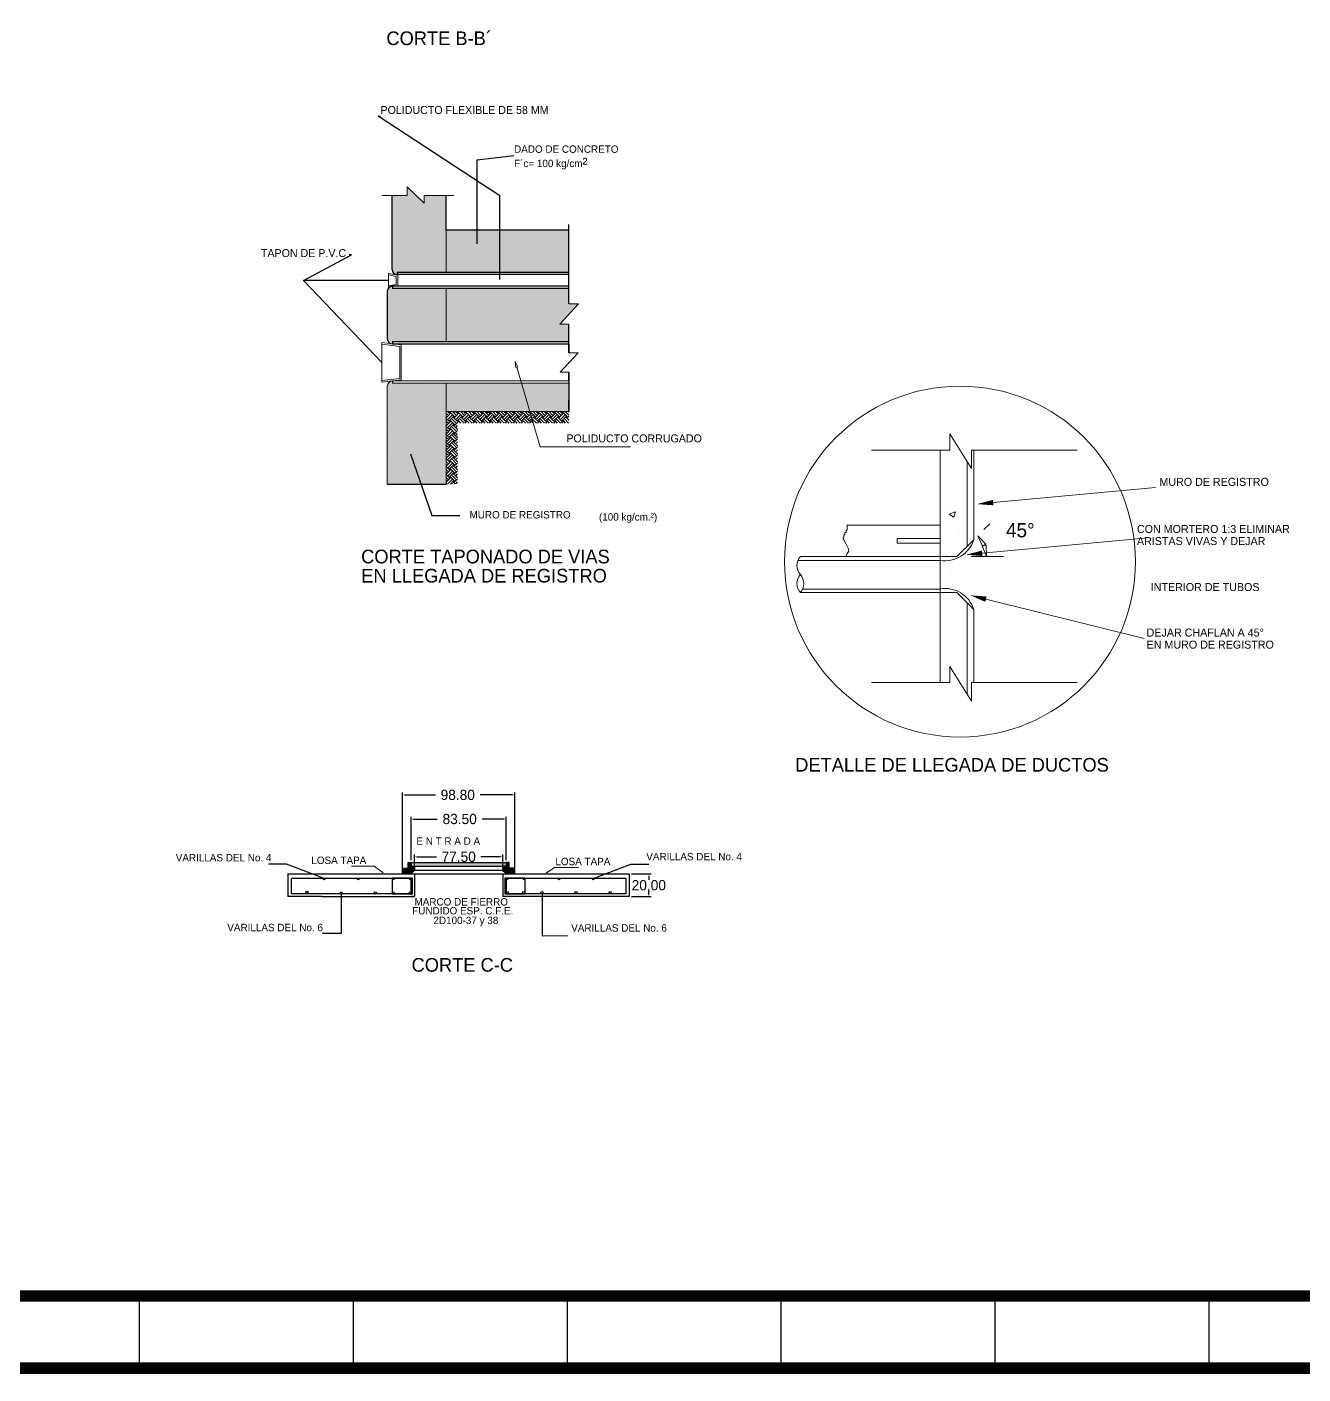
# Model space of a CAD drawing. Header units: centimetres. Extents: x 899 to 420531, y -5023 to 1299.
# Drawn here: x 16526 to 17648, y -2916 to -1732 of the extents above; entities that cross this region are included whole.
import ezdxf
from ezdxf.enums import TextEntityAlignment as Align

# ---------------------------------------------------------------- set-up
doc = ezdxf.new("R2010")
doc.units = ezdxf.units.CM
doc.header["$LTSCALE"] = 10
doc.header["$MEASUREMENT"] = 0
doc.layers.get('0').update_dxf_attribs({"linetype": 'CONTINUOUS'})
doc.layers.get('DEFPOINTS').update_dxf_attribs({"color": 2, "linetype": 'CONTINUOUS'})
for name, color, linetype in [('Dimensiones', 7, 'CONTINUOUS'), ('Ductos', 30, 'CONTINUOUS'), ('HERRAJE', 13, 'CONTINUOUS'), ('IND', 7, 'CONTINUOUS'), ('MARCO', 7, 'CONTINUOUS'), ('REGISTRO', 1, 'CONTINUOUS'), ('TAPA', 120, 'CONTINUOUS'), ('TEXTOS', 7, 'CONTINUOUS'), ('TIERRA', 32, 'CONTINUOUS'), ('VARILLAS', 30, 'CONTINUOUS')]:
    doc.layers.add(name, color=color, linetype=linetype)
doc.styles.get("Standard").update_dxf_attribs({"font": ''})
doc.styles.add('Zurich', font='')
doc.styles.get('Standard').set_extended_font_data('Zurich Ex BT')
doc.styles.get('Zurich').set_extended_font_data('Zurich Ex BT')
doc.dimstyles.get("Standard").update_dxf_attribs({"dimtxt": 9, "dimasz": 2, "dimexe": 2, "dimexo": 2, "dimgap": 0.09, "dimtad": 0, "dimtih": 1, "dimtoh": 1, "dimzin": 0, "dimdsep": 46, "dimtxsty": 'Standard', "dimcen": 0.09, "dimadec": 0, "dimazin": 0, "dimtfac": 1, "dimtofl": 0, "dimtmove": 0, "dimatfit": 3, "dimfxl": 0, "dimtolj": 1, "dimtzin": 0, "dimarcsym": 0})
pattern_1 = [(45, (16178.8873, -2618.6568), (-0.8838835, 0.8838835), []), (45, (16178.8873, -2618.0318), (-0.8838835, 0.8838835), [])]

# ---------------------------------------------------------------- blocks, each defined once
blk = doc.blocks.new('_ClosedBlank')
at = {"color": 0, "linetype": 'ByBlock', "lineweight": -2}
for p, q in [((-1, 0.17), (0, 0)), ((-1, 0.17), (-1, -0.17)), ((0, 0), (-1, -0.17))]:
    blk.add_line(p, q, dxfattribs=at)
blk = doc.blocks.new('*D81')
at = {"layer": 'DEFPOINTS', "color": 0}
for p in [(17055.6, -2476.4), (17055.6, -2496.4), (17072.7, -2496.4)]:
    blk.add_point(p, dxfattribs=at)
at = {"layer": 'Dimensiones', "color": 0, "lineweight": -2}
for p, q in [((17057.6, -2476.4), (17074.7, -2476.4)), ((17072.7, -2478.4), (17072.7, -2481.7)), ((17057.6, -2496.4), (17074.7, -2496.4)), ((17072.7, -2494.4), (17072.7, -2491))]:
    blk.add_line(p, q, dxfattribs=at)
at = {"layer": 'Dimensiones', "color": 0}
for points in [[(17072.4, -2478.4), (17073.1, -2478.4), (17072.7, -2476.4)], [(17072.4, -2494.4), (17073.1, -2494.4), (17072.7, -2496.4)]]:
    blk.add_solid(points, dxfattribs=at)
at = {"layer": 'Dimensiones', "color": 0, "insert": (17072.7, -2486.4), "char_height": 9, "attachment_point": 5}
blk.add_mtext('\\A1;20.00', dxfattribs=at)
blk = doc.blocks.new('*D82')
at = {"layer": 'DEFPOINTS', "color": 0}
for p in [(16944.3, -2461.4), (16866.8, -2473.4), (16944.3, -2473.4)]:
    blk.add_point(p, dxfattribs=at)
at = {"layer": 'Dimensiones', "color": 0, "lineweight": -2}
for p, q in [((16866.8, -2471.4), (16866.8, -2459.4)), ((16868.8, -2461.4), (16886, -2461.4)), ((16942.3, -2461.4), (16925.1, -2461.4)), ((16944.3, -2471.4), (16944.3, -2459.4))]:
    blk.add_line(p, q, dxfattribs=at)
at = {"layer": 'Dimensiones', "color": 0}
for points in [[(16868.8, -2461.1), (16868.8, -2461.7), (16866.8, -2461.4)], [(16942.3, -2461.1), (16942.3, -2461.7), (16944.3, -2461.4)]]:
    blk.add_solid(points, dxfattribs=at)
at = {"layer": 'Dimensiones', "color": 0, "insert": (16905.6, -2461.4), "char_height": 9, "attachment_point": 5}
blk.add_mtext('\\A1;77.50', dxfattribs=at)
blk = doc.blocks.new('*D83')
at = {"layer": 'DEFPOINTS', "color": 0}
for p in [(16947.3, -2428.2), (16863.8, -2466.4), (16947.3, -2466.4)]:
    blk.add_point(p, dxfattribs=at)
at = {"layer": 'Dimensiones', "color": 0, "lineweight": -2}
for p, q in [((16863.8, -2464.4), (16863.8, -2426.2)), ((16947.3, -2464.4), (16947.3, -2426.2)), ((16865.8, -2428.2), (16886.8, -2428.2)), ((16945.3, -2428.2), (16926.3, -2428.2))]:
    blk.add_line(p, q, dxfattribs=at)
at = {"layer": 'Dimensiones', "color": 0}
for points in [[(16865.8, -2427.8), (16865.8, -2428.5), (16863.8, -2428.2)], [(16945.3, -2427.8), (16945.3, -2428.5), (16947.3, -2428.2)]]:
    blk.add_solid(points, dxfattribs=at)
at = {"layer": 'Dimensiones', "color": 0, "insert": (16906.5, -2428.2), "char_height": 9, "attachment_point": 5}
blk.add_mtext('\\A1;83.50', dxfattribs=at)
blk = doc.blocks.new('*D84')
at = {"layer": 'DEFPOINTS', "color": 0}
for p in [(16955, -2407), (16856.2, -2476.4), (16955, -2476.4)]:
    blk.add_point(p, dxfattribs=at)
at = {"layer": 'Dimensiones', "color": 0, "lineweight": -2}
for p, q in [((16856.2, -2474.4), (16856.2, -2405)), ((16858.2, -2407), (16885.1, -2407)), ((16953, -2407), (16924.4, -2407)), ((16955, -2474.4), (16955, -2405))]:
    blk.add_line(p, q, dxfattribs=at)
at = {"layer": 'Dimensiones', "color": 0}
for points in [[(16858.2, -2406.7), (16858.2, -2407.3), (16856.2, -2407)], [(16953, -2406.7), (16953, -2407.3), (16955, -2407)]]:
    blk.add_solid(points, dxfattribs=at)
at = {"layer": 'Dimensiones', "color": 0, "insert": (16904.8, -2407), "char_height": 9, "attachment_point": 5}
blk.add_mtext('\\A1;98.80', dxfattribs=at)
blk = doc.blocks.new('Marco-Reg')
at = {"layer": 'MARCO', "linetype": 'Continuous'}
for p, q in [((16624.8, -2847.4), (16624.8, -2910.9)), ((16812.8, -2847.4), (16812.8, -2910.9)), ((17000.8, -2847.4), (17000.8, -2910.9)), ((17188.7, -2847.4), (17188.7, -2910.9)), ((17376.7, -2847.4), (17376.7, -2910.9)), ((17564.7, -2847.4), (17564.7, -2910.9))]:
    blk.add_line(p, q, dxfattribs=at)
at = {"layer": 'MARCO', "linetype": 'Continuous', "const_width": 10.2}
blk.add_lwpolyline([(19056, -2910.9), (19056, -368.5), (15126.9, -368.5), (15126.9, -2910.9)], close=True, dxfattribs=at)
blk.add_lwpolyline([(18135, -2847.4), (15126.9, -2847.4)], dxfattribs=at)

msp = doc.modelspace()

# ---------------------------------------------------------------- hatches: boundary and pattern name
at = {"layer": 'Dimensiones'}
h = msp.add_hatch(dxfattribs=at)
h.set_pattern_fill('AR-SAND', color=256, style=0)
h.set_pattern_definition([(37.5, (750.821, 462.6905), (-0.06299336, 1.92682377), [0, -1.52, 0, -1.7, 0, -1.625]), (7.5, (750.821, 462.6905), (1.7697767, 2.82214607), [0, -0.82, 0, -1.37, 0, -0.525]), (327.5, (749.591, 462.6905), (3.11414186, 0.00565905), [0, -0.5, 0, -1.8, 0, -2.35]), (317.5, (749.591, 462.6905), (3.0061266, 0.87767556), [0, -0.25, 0, -1.18, 0, -1.35])])
h.paths.add_polyline_path([(16847.046, -1945.121, 0.41421356), (16851.626, -1949.701), (16851.626, -1947.701), (16894.681, -1947.701), (16894.681, -1910.626), (16894.241, -1910.626), (16894.241, -1880.201), (16875.202, -1880.201), (16875.202, -1886.759), (16860.243, -1872.564), (16860.243, -1880.201), (16847.046, -1880.201)])
h.paths.add_polyline_path([(16842.906, -2005.984, 0.34305851), (16846.358, -2010.423), (16847.486, -2010.564), (16847.486, -2008.564), (16894.681, -2008.564), (16894.681, -1961.861), (16847.406, -1961.861), (16847.406, -1960.24), (16844.743, -1960.734, 0.23876884), (16842.906, -1964.361)])
h.paths.add_polyline_path([(16847.493, -2045.175), (16847.493, -2043.181), (16846.333, -2043.325, 0.34115206), (16842.906, -2047.763), (16842.906, -2133.738), (16894.681, -2133.738), (16894.681, -2045.175)])
h = msp.add_hatch(dxfattribs=at)
h.set_pattern_fill('AR-CONC', color=256, style=0)
h.set_pattern_definition([(50, (750.821, 462.6905), (7.1726018, -0.6275213), [0.75, -8.25]), (355, (750.821, 462.6905), (-1.3875133, 7.5219213), [0.6, -6.6]), (100.4514, (751.4186, 462.638), (5.7850938, 6.8943954), [0.637402, -7.011421]), (46.1842, (750.821, 464.6905), (10.6724105, -1.65519), [1.125, -12.375]), (96.6356, (751.71, 464.553), (9.346627, 9.741179), [0.956103, -10.51713]), (351.1842, (750.821, 464.69), (9.3466195, 9.741186), [0.9, -9.9]), (21, (751.821, 464.1905), (5.9690705, -4.026189), [0.75, -8.25]), (326, (751.821, 464.1905), (2.4331533, 7.2515005), [0.6, -6.6]), (71.4514, (752.318, 463.855), (8.4022263, 3.225305), [0.637402, -7.011421]), (37.5, (750.821, 462.6905), (0.12159855, 3.32893854), [0, -6.52, 0, -6.7, 0, -6.625]), (7.5, (750.821, 462.6905), (2.6306954, 3.9441171), [0, -3.82, 0, -6.37, 0, -2.525]), (327.5, (748.591, 462.6905), (5.33822436, -0.2255487), [0, -2.5, 0, -7.8, 0, -10.35]), (317.5, (747.591, 462.6905), (5.8318617, 1.0010498), [0, -3.25, 0, -5.18, 0, -7.35])])
h.paths.add_polyline_path([(16894.681, -1910.626), (16894.681, -1947.701), (17002.319, -1947.701), (17002.319, -1944.042), (17002.319, -1929.882), (17002.319, -1919.722), (17002.319, -1910.626)])
h.paths.add_polyline_path([(17002.319, -2008.564), (17002.319, -1993.135), (16994.402, -1993.135), (17010.933, -1975.401), (17002.319, -1975.401), (17002.319, -1961.861), (16894.681, -1961.861), (16894.681, -2008.564)])
h.paths.add_polyline_path([(16894.681, -2045.175), (16894.681, -2070.114), (16968.215, -2070.114), (16960.905, -2045.175)])
h.paths.add_polyline_path([(16960.905, -2045.175), (16968.215, -2070.114), (17002.319, -2070.114), (17002.319, -2060.114), (17002.319, -2056.654), (17002.319, -2045.175)])
at = {"layer": 'HERRAJE'}
h = msp.add_hatch(dxfattribs=at)
h.set_pattern_fill('STEEL', color=256, scale=10, style=0)
h.set_pattern_definition(pattern_1)
h.paths.add_polyline_path([(16861.17, -2471.365), (16856.17, -2471.365), (16856.17, -2476.365), (16863.32, -2476.365), (16866.82, -2473.365), (16866.82, -2469.565), (16863.82, -2469.565), (16863.82, -2466.365), (16861.17, -2466.365)])
h = msp.add_hatch(dxfattribs=at)
h.set_pattern_fill('STEEL', color=256, scale=10, style=0)
h.set_pattern_definition(pattern_1)
h.paths.add_polyline_path([(16949.97, -2471.365), (16949.97, -2466.365), (16947.32, -2466.365), (16947.32, -2469.565), (16944.32, -2469.565), (16944.32, -2473.365), (16947.82, -2476.365), (16954.97, -2476.365), (16954.97, -2471.365)])
at = {"layer": 'TAPA'}
h = msp.add_hatch(dxfattribs=at)
h.set_pattern_fill('DOTS', color=256, scale=10, style=0)
h.set_pattern_definition([(0, (15176.6128, -4523.6937), (0.3125, 0.625), [0, -0.625])])
h.paths.add_polyline_path([(16863.82, -2466.365), (16863.82, -2469.565), (16866.82, -2469.565), (16944.32, -2469.565), (16947.32, -2469.565), (16947.32, -2466.365)])
at = {"layer": 'TIERRA'}
h = msp.add_hatch(dxfattribs=at)
h.set_pattern_fill('EARTH', color=256, scale=20, angle=45, style=0)
h.set_pattern_definition([(45, (5986.9055, 495.8587), (4e-16, 7.0710678), [5, -5]), (45, (5985.5796, 497.1846), (4e-16, 7.0710678), [5, -5]), (45, (5984.254, 498.5104), (4e-16, 7.0710678), [5, -5]), (135, (5984.254, 499.3943), (-7.0710678, 9e-16), [5, -5]), (135, (5985.5796, 500.72), (-7.0710678, 9e-16), [5, -5]), (135, (5986.9055, 502.046), (-7.0710678, 9e-16), [5, -5])])
h.paths.add_polyline_path([(16904.681, -2080.114), (16932.586, -2080.114), (16931.188, -2071.19), (16930.112, -2070.114), (16894.681, -2070.114), (16894.681, -2133.738), (16904.681, -2133.738)])
h.paths.add_polyline_path([(16968.215, -2070.114), (16931.019, -2070.114), (16932.586, -2080.114), (16971.146, -2080.114)])
h.paths.add_polyline_path([(17002.319, -2070.114), (16968.215, -2070.114), (16971.146, -2080.114), (17002.319, -2080.114)])

# ---------------------------------------------------------------- linework, layer by layer
at = {"lineweight": 5}
for p, q in [((17356.168, -2103.857), (17356.168, -2120.211)), ((17375.259, -2150.064), (17517.835, -2136.889)), ((17335.898, -2156.706), (17335.898, -2156.706)), ((17336.765, -2160.326), (17342.311, -2158.197)), ((17336.765, -2160.326), (17340.705, -2162.983)), ((17340.706, -2162.983), (17342.312, -2158.197)), ((17348.994, -2166.282), (17348.994, -2166.282)), ((17345.458, -2178.137), (17345.458, -2178.137)), ((17365.709, -2194.596), (17508.286, -2181.42)), ((17246.042, -2196.875), (17245.412, -2197.504)), ((17247.066, -2194.828), (17246.042, -2196.875)), ((17338.935, -2209.744), (17338.935, -2209.744)), ((17346.734, -2229.249), (17346.734, -2229.249)), ((17368.943, -2234.972), (17507.911, -2269.461))]:
    msp.add_line(p, q, dxfattribs=at)
msp.add_circle((17346.167, -2201.898), 154.203, dxfattribs=at)
for points in [[(17375.04, -2147.698), (17375.478, -2152.431), (17361.063, -2151.376)], [(17365.491, -2192.23), (17365.928, -2196.962), (17351.513, -2195.908)], [(17369.515, -2232.666), (17368.371, -2237.278), (17355.106, -2231.538)]]:
    msp.add_solid(points, dxfattribs=at)
at = {"layer": 'Dimensiones', "lineweight": 5}
for p, q in [((17002.319, -1911.739), (17002.319, -1969.401)), ((17002.319, -1993.135), (17002.319, -2018.567))]:
    msp.add_line(p, q, dxfattribs=at)
at = {"layer": 'Ductos', "lineweight": 5}
for p, q in [((17245.017, -2178.451), (17243.993, -2178.451)), ((17243.993, -2178.451), (17243.993, -2180.498)), ((17246.042, -2176.404), (17245.017, -2176.404)), ((17245.017, -2176.404), (17245.017, -2178.451)), ((17247.066, -2174.357), (17246.042, -2174.357)), ((17246.042, -2174.357), (17246.042, -2176.404)), ((17247.066, -2169.751), (17247.066, -2174.357)), ((17328.611, -2169.782), (17247.066, -2169.782)), ((17367.139, -2173.827), (17372.326, -2168.639)), ((17243.993, -2180.498), (17243.481, -2180.498)), ((17243.481, -2180.498), (17243.481, -2182.545)), ((17243.481, -2182.545), (17243.993, -2182.545)), ((17243.993, -2182.545), (17245.017, -2184.592)), ((17245.017, -2184.592), (17246.042, -2186.639)), ((17246.042, -2186.639), (17248.09, -2190.733)), ((17328.611, -2181.663), (17290.989, -2181.663)), ((17290.989, -2181.663), (17290.989, -2185.623)), ((17290.989, -2185.623), (17328.611, -2185.623)), ((17343.462, -2197.504), (17358.313, -2182.653)), ((17328.611, -2200.838), (17203.777, -2200.838)), ((17328.611, -2197.504), (17205.844, -2197.504)), ((17248.602, -2192.781), (17247.066, -2194.828)), ((17248.09, -2190.733), (17248.602, -2192.781)), ((17328.611, -2197.504), (17343.462, -2197.504)), ((17205.844, -2229.185), (17328.611, -2229.185)), ((17207.802, -2226.108), (17328.611, -2226.108)), ((17328.611, -2229.185), (17343.462, -2229.185))]:
    msp.add_line(p, q, dxfattribs=at)
for centre, radius, start, end in [((17332.887, -2174.473), 26.709, 260.7874, 342.16708), ((17214.896, -2205.424), 12.028, 138.814075, 221.185925), ((17214.896, -2221.265), 12.028, 138.814075, 221.185925), ((17196.792, -2221.265), 12.028, 318.814075, 41.185925)]:
    msp.add_arc(centre, radius, start, end, dxfattribs=at)
at = {"layer": 'HERRAJE'}
for p, q in [((16863.82, -2466.365), (16947.32, -2466.365)), ((16866.82, -2469.565), (16944.32, -2469.565)), ((16944.32, -2473.365), (16866.82, -2473.365)), ((16863.32, -2476.365), (16947.82, -2476.365))]:
    msp.add_line(p, q, dxfattribs=at)
for points in [[(16856.17, -2471.365), (16861.17, -2471.365), (16861.17, -2466.365), (16863.82, -2466.365), (16863.82, -2469.565), (16866.82, -2469.565), (16866.82, -2473.365), (16863.32, -2476.365), (16856.17, -2476.365)], [(16947.32, -2466.365), (16947.32, -2469.565), (16944.32, -2469.565), (16944.32, -2473.365), (16947.82, -2476.365), (16954.97, -2476.365), (16954.97, -2471.365), (16949.97, -2471.365), (16949.97, -2466.365)]]:
    msp.add_lwpolyline(points, close=True, dxfattribs=at)
at = {"layer": 'IND', "lineweight": 5}
msp.add_line((17355.943, -2197.504), (17384.282, -2197.504), dxfattribs=at)
msp.add_arc((17343.462, -2197.504), 25.843, 22.278012, 22.721988, dxfattribs=at)
at = {"layer": 'REGISTRO', "lineweight": 5}
for p, q in [((16838.068, -1880.201), (16860.243, -1880.201)), ((16860.243, -1880.201), (16860.243, -1872.564)), ((16860.243, -1872.564), (16875.202, -1886.759)), ((16875.202, -1886.759), (16875.202, -1880.201)), ((16875.202, -1880.201), (16901.281, -1880.201)), ((16894.681, -1910.626), (16894.681, -1947.701)), ((16844.06, -1960.86), (16844.06, -1948.595)), ((16852.066, -1950.078), (16844.06, -1948.595)), ((16850.69, -1951.223), (16844.06, -1949.995)), ((16850.69, -1951.223), (16850.69, -1958.232)), ((16852.066, -1950.078), (16852.066, -1959.377)), ((16850.69, -1958.232), (16844.06, -1959.46)), ((16852.066, -1959.377), (16844.06, -1960.86)), ((16894.681, -1961.861), (16894.681, -2008.564)), ((17010.933, -1975.401), (16994.402, -1993.135)), ((17002.319, -1975.401), (17010.933, -1975.401)), ((16994.402, -1993.135), (17002.319, -1993.135)), ((16853.811, -2012.756), (16837.978, -2010.908)), ((16837.987, -2044.358), (16838.007, -2009.379)), ((16855.189, -2011.528), (16838, -2009.378)), ((16853.801, -2012.755), (16853.801, -2041)), ((16853.801, -2041.095), (16853.801, -2012.755)), ((16855.178, -2011.527), (16855.178, -2042.229)), ((17010.483, -2018.567), (16994.816, -2035.373)), ((17002.319, -2018.567), (17010.483, -2018.567)), ((16994.816, -2035.373), (17002.319, -2035.373)), ((16853.801, -2041), (16837.966, -2042.829)), ((16855.178, -2042.229), (16837.987, -2044.358)), ((16842.906, -2047.763), (16842.906, -2133.738)), ((16847.493, -2043.175), (17002.319, -2043.175)), ((16847.493, -2045.175), (17002.319, -2045.175)), ((16894.681, -2045.175), (16894.681, -2133.738)), ((16894.681, -2070.114), (17002.319, -2070.114)), ((17337.339, -2089.638), (17337.339, -2103.857)), ((17337.339, -2089.638), (17356.168, -2120.211)), ((17268.32, -2103.857), (17337.339, -2103.857)), ((17328.611, -2308.267), (17328.611, -2103.857)), ((17356.168, -2103.857), (17449.047, -2103.857)), ((17337.339, -2294.049), (17337.339, -2308.267)), ((17337.339, -2294.049), (17356.168, -2324.622)), ((17268.32, -2308.267), (17337.339, -2308.267)), ((17356.168, -2308.267), (17356.168, -2324.622)), ((17356.168, -2308.267), (17449.047, -2308.267))]:
    msp.add_line(p, q, dxfattribs=at)
at = {"layer": 'REGISTRO'}
for p, q in [((16847.046, -1945.121), (16847.046, -1880.206)), ((16894.241, -1880.206), (16894.241, -1910.626)), ((17002.319, -1919.722), (17002.319, -1905.562)), ((17002.319, -1910.626), (16894.241, -1910.626)), ((17002.319, -1929.882), (17002.319, -1919.722)), ((17002.319, -1944.042), (17002.319, -1929.882)), ((17002.319, -1947.701), (16851.626, -1947.701)), ((17002.319, -1949.701), (16851.626, -1949.701)), ((17002.319, -1975.401), (17002.319, -1944.042)), ((16842.906, -1964.361), (16842.906, -2005.984)), ((17002.319, -1959.861), (16847.406, -1959.861)), ((17002.319, -1961.861), (16847.406, -1961.861)), ((17002.319, -2009.815), (17002.319, -1993.135)), ((16847.486, -2008.564), (17002.319, -2008.564)), ((16847.486, -2010.564), (17002.319, -2010.564)), ((17002.319, -2018.567), (17002.319, -2009.815)), ((17002.319, -2043.175), (17002.319, -2035.373)), ((17002.319, -2043.175), (17002.319, -2056.654)), ((16842.906, -2133.738), (16894.681, -2133.738)), ((16755.57, -2476.365), (17055.57, -2476.365)), ((16755.57, -2476.365), (16755.57, -2496.365)), ((17055.57, -2476.365), (17055.57, -2496.365)), ((16785.57, -2496.365), (16755.57, -2496.365)), ((17055.57, -2496.365), (16944.32, -2496.365))]:
    msp.add_line(p, q, dxfattribs=at)
msp.add_lwpolyline([(16785.57, -2496.365), (16866.799, -2496.365)], dxfattribs=at)
for centre, radius, start, end in [((16851.626, -1945.121), 4.58, 180, 270), ((16847.406, -1964.361), 4.5, 90, 180), ((16847.486, -2005.984), 4.58, 180, 270)]:
    msp.add_arc(centre, radius, start, end, dxfattribs=at)
at = {"layer": 'REGISTRO', "lineweight": 5}
msp.add_arc((16847.493, -2047.763), 4.587, 90, 180, dxfattribs=at)
at = {"layer": 'TEXTOS'}
for p, q in [((16851.626, -1947.701), (16851.626, -1949.701)), ((16847.406, -1959.861), (16847.406, -1961.861)), ((16847.486, -2008.564), (16847.486, -2010.564)), ((17002.319, -2010.395), (17002.319, -2018.567)), ((17002.319, -2026.495), (17002.319, -2027.325)), ((17002.319, -2027.325), (17002.319, -2026.495)), ((17002.319, -2035.373), (17002.319, -2043.995)), ((16847.493, -2043.175), (16847.493, -2045.175)), ((16863.249, -2044.138), (16863.249, -2044.138)), ((16875.103, -2044.401), (16875.103, -2044.401)), ((16894.54, -2046.645), (16894.54, -2046.645)), ((16956.769, -2046.097), (16956.769, -2046.097)), ((16961.054, -2047.401), (16961.054, -2047.401)), ((16894.807, -2054.254), (16894.807, -2054.254)), ((16908.212, -2056.104), (16908.212, -2056.104)), ((16962.675, -2052.081), (16962.675, -2052.081)), ((16962.806, -2051.197), (16962.806, -2051.197)), ((16964.509, -2049.601), (16964.509, -2049.601)), ((17000.093, -2054.518), (17000.093, -2054.518)), ((17002.319, -2056.654), (17002.319, -2070.114)), ((17002.319, -2070.114), (17002.319, -2060.114)), ((16842.984, -2066.972), (16842.984, -2066.972)), ((16843.193, -2061.05), (16843.193, -2061.05)), ((16901.943, -2071.139), (16900.917, -2070.114)), ((16931.137, -2071.139), (16930.112, -2070.114)), ((16843.201, -2076.366), (16843.201, -2076.366)), ((17002.319, -2077.849), (17002.299, -2077.83)), ((16844.042, -2088.911), (16844.042, -2088.911)), ((16843.983, -2102.207), (16843.983, -2102.207)), ((16844.671, -2099.883), (16844.671, -2099.883)), ((16843.946, -2130.405), (16843.946, -2130.405)), ((16894.532, -2130.92), (16894.532, -2130.92)), ((16843.086, -2131.798), (16843.086, -2131.798)), ((16880.084, -2132.822), (16880.084, -2132.822)), ((16892.348, -2133.176), (16892.348, -2133.176))]:
    msp.add_line(p, q, dxfattribs=at)
at = {"layer": 'TEXTOS', "lineweight": 5}
for points in [[(16956.771, -2031.07), (16977.323, -2101.19), (17056.692, -2101.19)], [(16839.295, -2475.587), (16831.386, -2469.627), (16811.548, -2469.627)], [(16982.372, -2475.706), (16989.886, -2470.671), (17010.758, -2470.671)]]:
    msp.add_lwpolyline(points, dxfattribs=at)
at = {"layer": 'VARILLAS', "lineweight": 5}
for p, q in [((17358.313, -2182.653), (17358.313, -2103.857)), ((17352.373, -2188.593), (17352.373, -2114.049)), ((17343.462, -2229.185), (17358.313, -2244.036)), ((17352.373, -2318.459), (17352.373, -2238.096)), ((17358.313, -2308.267), (17358.313, -2244.036))]:
    msp.add_line(p, q, dxfattribs=at)
at = {"layer": 'VARILLAS'}
for p, q in [((16866.799, -2476.365), (16866.799, -2496.365)), ((16944.32, -2476.365), (16944.32, -2496.365)), ((16963.723, -2480.337), (16963.723, -2479.837)), ((16863.59, -2494.365), (16864.09, -2494.365)), ((16866.799, -2496.365), (16864.299, -2496.365))]:
    msp.add_line(p, q, dxfattribs=at)
for points in [[(16864.299, -2480.391), (16864.299, -2493.865), (16863.57, -2493.865), (16758.57, -2493.865), (16758.57, -2480.337)], [(16863.799, -2493.865), (16863.799, -2480.337), (16758.57, -2480.337)], [(16864.819, -2494.365), (16847.417, -2494.365), (16847.417, -2480.337), (16847.417, -2479.837), (16864.819, -2479.837), (16864.819, -2494.365)], [(16963.723, -2480.337), (16963.723, -2494.365), (16946.321, -2494.365), (16946.321, -2479.837), (16963.723, -2479.837)], [(17052.57, -2480.337), (17052.57, -2493.865), (16946.841, -2493.865), (16946.841, -2480.391)], [(17052.57, -2480.337), (16947.341, -2480.337), (16947.341, -2493.865)]]:
    msp.add_lwpolyline(points, dxfattribs=at)
for centre, radius in [((16787.338, -2480.986), 0.635), ((16817.338, -2480.986), 0.635), ((16848.067, -2480.986), 0.635), ((16863.067, -2480.986), 0.635), ((16948.073, -2480.986), 0.635), ((16963.073, -2480.986), 0.635), ((16993.803, -2480.986), 0.635), ((17023.803, -2480.986), 0.635), ((16772.345, -2492.515), 0.95), ((16802.338, -2493.192), 0.95), ((16832.338, -2493.192), 0.95), ((16848.067, -2493.192), 0.95), ((16863.067, -2493.192), 0.95), ((16948.284, -2492.9), 0.95), ((16962.764, -2492.913), 0.95), ((16978.752, -2492.909), 0.95), ((17008.752, -2492.909), 0.95), ((17038.752, -2492.909), 0.95)]:
    msp.add_circle(centre, radius, dxfattribs=at)
at = {"layer": 'VARILLAS', "lineweight": 5}
msp.add_arc((17332.887, -2252.216), 26.709, 17.83292, 99.2126, dxfattribs=at)

# ---------------------------------------------------------------- block references
at = {"layer": 'Dimensiones'}
msp.add_blockref('Marco-Reg', (0, 0), dxfattribs=at)
at = {"layer": 'Dimensiones', "lineweight": 5, "yscale": 9.98505828760608, "zscale": 9.98505828759257}
for p, xscale, rotation in [((17361.736, -2179.23), 9.985058287528469, 123.8609939736437), ((17369.305, -2197.504), 9.985058287559541, 281.1390060252427)]:
    msp.add_blockref('_ClosedBlank', p, dxfattribs=dict(at, xscale=xscale, rotation=rotation))
at = {"layer": 'TEXTOS', "lineweight": 5, "xscale": 5.187389249252457, "yscale": 5.187389249247644, "zscale": 5.187389249240047, "rotation": 106.336605707166}
msp.add_blockref('_ClosedBlank', (16955.312, -2026.092), dxfattribs=at)

# ---------------------------------------------------------------- texts
at = {"lineweight": 5, "style": 'Zurich'}
for s, height, p in [('MURO DE REGISTRO', 7.03536, (17521.386, -2131.83)), ('CON MORTERO 1:3 ELIMINAR', 7.03536, (17501.628, -2173.252)), ('ARISTAS VIVAS Y DEJAR', 7.03536, (17501.628, -2183.859)), ('INTERIOR DE TUBOS', 7.03536, (17513.743, -2224.278)), ('DEJAR CHAFLAN A 45°', 7.03536, (17510.138, -2264.291)), ('EN MURO DE REGISTRO', 7.03536, (17510.138, -2274.898)), ('DETALLE DE LLEGADA DE DUCTOS', 12, (17201.386, -2380.533))]:
    msp.add_text(s, height=height, dxfattribs=at).set_placement(p, align=Align.MIDDLE_LEFT)
at = {"layer": 'Dimensiones', "lineweight": 5, "insert": (17399.14, -2174.441), "char_height": 12.4813, "attachment_point": 5, "style": 'Zurich'}
msp.add_mtext('\\A1;45°', dxfattribs=at)
at = {"layer": 'TEXTOS', "lineweight": 5}
for s, height, p in [('CORTE B-B´', 12, (16888.447, -1741.948)), ('POLIDUCTO CORRUGADO', 7, (17059.78, -2093.633)), ('CORTE TAPONADO DE VIAS', 12, (16929.116, -2197.467)), ('EN LLEGADA DE REGISTRO', 12, (16927.901, -2214.301)), (' VARILLAS DEL No. 4', 6.5, (16697.818, -2462.155)), (' VARILLAS DEL No. 4', 6.5, (17111.281, -2461.219)), (' VARILLAS DEL No. 6', 6.5, (16743.114, -2523.532)), (' VARILLAS DEL No. 6', 6.5, (17045.323, -2523.908))]:
    msp.add_text(s, height=height, dxfattribs=at).set_placement(p, align=Align.MIDDLE_CENTER)
for s, p in [('MURO DE REGISTRO', (16915.148, -2163.992)), ('E N T R A D A', (16868.447, -2450.814)), ('LOSA TAPA', (16776.118, -2467.709)), ('LOSA TAPA', (16990.6, -2468.763))]:
    msp.add_text(s, height=6.5, dxfattribs=at).set_placement(p)
at = {"layer": 'TEXTOS'}
msp.add_text('(100 kg/cm.²)', height=6.5, dxfattribs=at).set_placement((17028.873, -2165.881))
at = {"layer": 'TEXTOS', "lineweight": 5}
for s, height, p in [('MARCO DE FIERRO', 6.5, (16907.859, -2504.221)), ('FUNDIDO ESP. C.F.E.', 6.5, (16909.217, -2512.032)), ('2D100-37 y 38', 6.5, (16911.934, -2520.522)), ('CORTE C-C', 12, (16908.784, -2562.358, -9.885))]:
    msp.add_text(s, height=height, dxfattribs=at).set_placement(p, align=Align.CENTER)
at = {"layer": 'TEXTOS', "attachment_point": 1}
for s, insert, char_height, width in [('\\A1;POLIDUCTO FLEXIBLE DE 58 MM', (16836.89, -1801.486), 7, 483.84675), ('\\A1;DADO DE CONCRETO \\PF´c= 100 kg/cm{\\A0;\\H1.5385x;²}', (16954.289, -1836.128), 6.5, 240.70162)]:
    msp.add_mtext(s, dxfattribs=dict(at, insert=insert, char_height=char_height, width=width))
at = {"layer": 'TEXTOS', "insert": (16809.316, -1927.266), "char_height": 7, "attachment_point": 3}
msp.add_mtext('TAPON DE P.V.C.', dxfattribs=at)

# ---------------------------------------------------------------- dimensions: what is measured, and where the dimension line sits
at = {"layer": 'Dimensiones'}
dim = msp.add_linear_dim(base=(16954.97, -2406.989), p1=(16856.17, -2476.365), p2=(16954.97, -2476.365), dimstyle='Standard', dxfattribs=at)
dim.commit()
dim.dimension.update_dxf_attribs({"geometry": '*D84', "text_midpoint": (16904.781, -2406.989), "dimtype": 160})
at = {"layer": 'Dimensiones', "color": 1}
dim = msp.add_linear_dim(base=(16947.32, -2428.171), p1=(16863.82, -2466.365), p2=(16947.32, -2466.365), dimstyle='Standard', dxfattribs=at)
dim.commit()
dim.dimension.update_dxf_attribs({"geometry": '*D83', "text_midpoint": (16906.548, -2428.171), "dimtype": 160})
at = {"layer": 'Dimensiones'}
dim = msp.add_linear_dim(base=(16944.32, -2461.402), p1=(16866.82, -2473.365), p2=(16944.32, -2473.365), dimstyle='Standard', dxfattribs=at)
dim.commit()
dim.dimension.update_dxf_attribs({"geometry": '*D82', "text_midpoint": (16905.57, -2461.402)})
dim = msp.add_linear_dim(base=(17072.729, -2496.365), p1=(17055.57, -2476.365), p2=(17055.57, -2496.365), angle=90, dimstyle='Standard', dxfattribs=at)
dim.commit()
dim.dimension.update_dxf_attribs({"geometry": '*D81', "text_midpoint": (17072.729, -2486.365)})

# ---------------------------------------------------------------- leaders
at = {"layer": 'TEXTOS'}
for points in [[(16941.826, -1954.09), (16941.826, -1880.536), (16834.8, -1810.486), (16836.8, -1810.486)], [(16921.805, -1922.617), (16921.805, -1848.88), (16954.199, -1845.128)], [(16844.06, -1954.728), (16769.351, -1954.728), (16811.406, -1932.266), (16809.406, -1932.266)], [(16837.997, -2026.869), (16769.351, -1954.728)], [(16863.195, -2107.197), (16881.93, -2161.373), (16906.581, -2161.373)], [(16787.439, -2480.359), (16754.292, -2467.831), (16738.488, -2467.831)], [(17023.701, -2480.359), (17056.848, -2467.831), (17072.653, -2467.831)], [(16802.338, -2493.192), (16802.338, -2528.943), (16785.915, -2528.943)], [(16978.922, -2493.843), (16978.922, -2530.759), (17001.361, -2530.644)]]:
    msp.add_leader(points, dimstyle='Standard', override={"dimgap": 0.09, "dimtad": 0}, dxfattribs=at)

doc.saveas('drawing.dxf')
